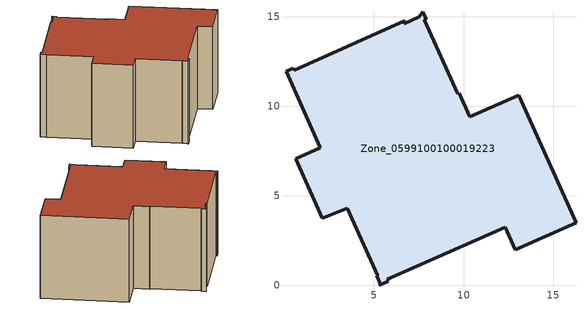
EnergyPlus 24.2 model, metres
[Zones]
Zone_0599100100019223
 floor ground (C_G): 10.36,9.39 13.08,10.61 16.28,3.49 12.88,1.98 12.32,3.25 5.75,0.33 5.8,0.22 5.31,0 5.34,0.09 5.15,0.52 5.2,0.54 3.5,4.31 2.12,3.73 0.65,7.06 2.01,7.67 0.32,11.45 0.09,11.93 0.49,12.11 0.54,12.01 6.71,14.77 6.7,14.6 7.54,14.99 7.73,15.27 7.92,14.85 7.82,14.81 9.66,10.68 9.77,10.72 z0
 wall outside (C_F): 2.01,7.67 0.65,7.06 2.12,3.73 3.5,4.31 5.2,0.54 5.15,0.52 5.34,0.09 5.31,0 5.8,0.22 5.75,0.33 12.32,3.25 12.88,1.98 16.28,3.49 13.08,10.61 10.36,9.39 9.77,10.72 9.66,10.68 7.82,14.81 7.92,14.85 7.73,15.27 7.54,14.99 6.7,14.6 6.71,14.77 0.54,12.01 0.49,12.11 0.09,11.93 0.32,11.45 2.01,7.67 z0:7.87
 roof outside (C_R): 6.7,14.6 6.71,14.77 0.54,12.01 0.49,12.11 0.09,11.93 0.32,11.45 2.01,7.67 0.65,7.06 2.12,3.73 3.5,4.31 5.2,0.54 5.15,0.52 5.34,0.09 5.31,0 5.8,0.22 5.75,0.33 12.32,3.25 12.88,1.98 16.28,3.49 13.08,10.61 10.36,9.39 9.77,10.72 9.66,10.68 7.82,14.81 7.92,14.85 7.73,15.27 7.54,14.99 z7.87
[BUILDING]
Pand.0599100100019223: North Axis=0; Terrain=City; Loads Convergence Tolerance Value=0.04; Temperature Convergence Tolerance Value=0.4; Solar Distribution=FullExterior; Maximum Number of Warmup Days=25; Minimum Number of Warmup Days=1
[Site:Location]
Rotterdam.The.Hague.AP_ZH_NLD Design_Conditions: Latitude=51.96; Longitude=4.45; Time Zone=1; Elevation=-4.5
[SITE:GROUNDTEMPERATURE:BUILDINGSURFACE]
18, 18, 18, 18, 18, 18, 18, 18, 18, 18, 18, 18
[MATERIAL] Thermal Absorptance=0.9; Solar Absorptance=0.7; Visible Absorptance=0.7
Name | Roughness | Thickness | Conductivity | Density | Specific Heat
G.D.2015-2018 | MediumSmooth | 0.15 | 0.0428571 | 540 | 1210
F.D.2015-2018 | Rough | 0.3 | 0.0666667 | 1920 | 840
R.D.2015-2018 | MediumRough | 0.2 | 0.0333333 | 1500 | 1000
[CONSTRUCTION]
C_G: G.D.2015-2018
C_F: F.D.2015-2018
C_R: R.D.2015-2018
[ZONE]
Zone_0599100100019223: Type=1; Multiplier=1; Ceiling Height=Autocalculate; Volume=Autocalculate; Floor Area=autocalculate; Part of Total Floor Area=Yes
[ZONEINFILTRATION:DESIGNFLOWRATE]
Infil_Zone_0599100100019223: Zone or ZoneList or Space or SpaceList=Zone_0599100100019223; Schedule=AlwaysOn; Design Flow Rate Calculation Method=Flow/Area; Flow Rate per Floor Area=0.0021; Constant Term Coefficient=1; Temperature Term Coefficient=0; Velocity Term Coefficient=0; Velocity Squared Term Coefficient=0
[HVACTEMPLATE:ZONE:IDEALLOADSAIRSYSTEM]
Zone_0599100100019223: Maximum Heating Supply Air Temperature=50; Minimum Cooling Supply Air Temperature=13; Maximum Heating Supply Air Humidity Ratio=0.0156; Minimum Cooling Supply Air Humidity Ratio=0.0077; Heating Limit=NoLimit; Cooling Limit=NoLimit; Dehumidification Control Type=ConstantSensibleHeatRatio; Cooling Sensible Heat Ratio=0.7; Dehumidification Setpoint=60; Humidification Control Type=None; Humidification Setpoint=30; Outdoor Air Method=None; Outdoor Air Flow Rate per Person=0.00944; Outdoor Air Flow Rate per Zone Floor Area=0; Outdoor Air Flow Rate per Zone=0; Demand Controlled Ventilation Type=None; Outdoor Air Economizer Type=NoEconomizer; Heat Recovery Type=None; Sensible Heat Recovery Effectiveness=0.7; Latent Heat Recovery Effectiveness=0.65
[ZONECONTROL:THERMOSTAT]
ThermostatControl_Zone_0599100100019223: Zone or ZoneList=Zone_0599100100019223; Control Type Schedule=DualSetpointControlType; Control 1=Thermostat_Zone_0599100100019223; Temperature Difference Between Cutout And Setpoint=0
[THERMOSTATSETPOINT:DUALSETPOINT]
Thermostat_Zone_0599100100019223: Heating Setpoint Temperature Schedule=HeatingSetpoint_Zone_0599100100019223; Cooling Setpoint Temperature Schedule=CoolingSetpoint_Zone_0599100100019223
[SCHEDULE:COMPACT]
HeatingSetpoint_Zone_0599100100019223: Through: 12/31, For: AllDays, Until: 24:00, 21
CoolingSetpoint_Zone_0599100100019223: Through: 12/31, For: AllDays, Until: 24:00, 24
DualSetpointControlType: Through: 12/31, For: AllDays, Until: 24:00, 4
AlwaysOn: Through: 12/31, For: AllDays, Until: 24:00, 1
